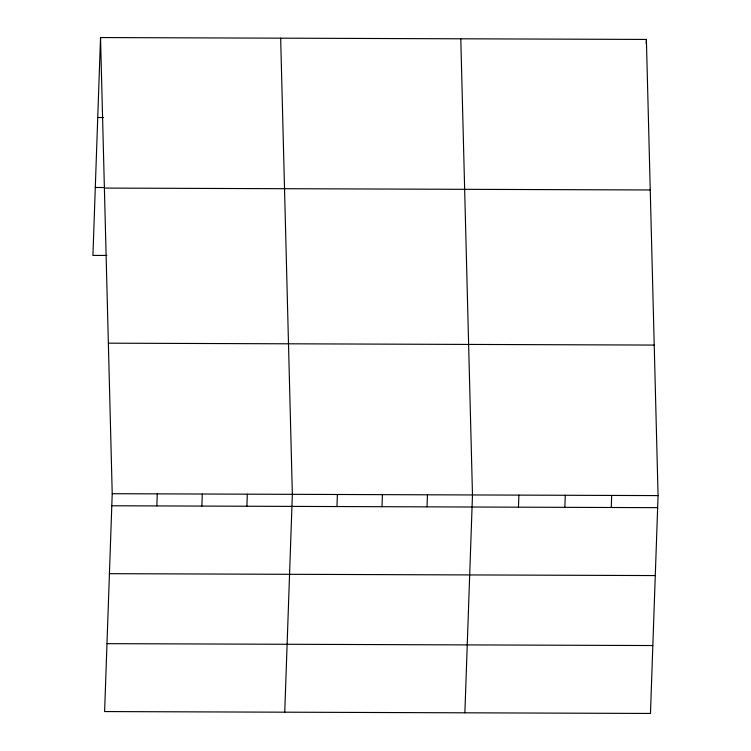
<?xml version="1.0" encoding="UTF-8"?>
<svg xmlns="http://www.w3.org/2000/svg" width="751" height="751" viewBox="0 0 751 751"><rect width="100%" height="100%" fill="white"/><g stroke="black" fill="none" stroke-linecap="round" stroke-linejoin="round"><path stroke-width="1.13" d="M100.531 37.55L112.218 493.707L104.614 711.563L650.469 713.45L658.073 495.594L646.386 39.437L100.531 37.55L92.927 255.406L106.783 255.453M156.837 505.921L157.25 493.867M201.869 506.08L202.291 494.017M246.901 506.23L247.323 494.177M284.742 712.183L292.355 494.336L280.667 38.17M336.964 506.55L337.387 494.487M381.996 506.7L382.419 494.646M427.028 506.859L427.45 494.796M464.878 712.812L472.482 494.956L460.795 38.799M518.462 507.169L518.885 495.116M564.855 507.338L565.278 495.275M611.258 507.498L611.671 495.435M646.236 43.821L646.386 39.437M97.743 117.522L103.516 117.541M95.302 187.487L104.539 187.525M104.389 188.079L650.244 189.965M108.369 343.179L654.215 345.066M112.218 493.707L658.073 495.594M111.796 505.77L657.651 507.657M109.43 573.68L655.276 575.566M106.989 643.654L652.835 645.541"/></g></svg>
